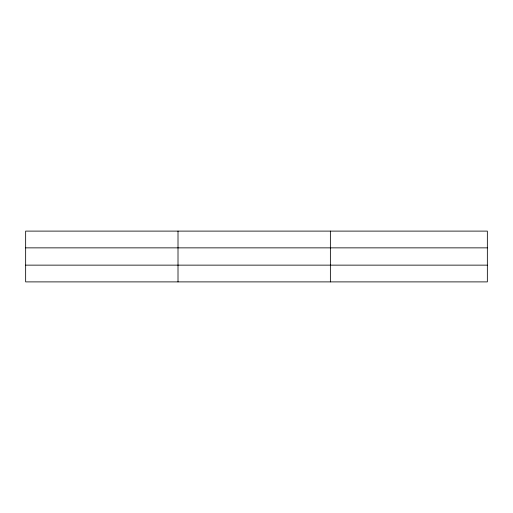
<?xml version="1.0" encoding="UTF-8"?>
<svg xmlns="http://www.w3.org/2000/svg" width="513" height="513" viewBox="0 0 513 513"><rect width="100%" height="100%" fill="white"/><g stroke="black" fill="none" stroke-linecap="round" stroke-linejoin="round"><path stroke-width="0.77" d="M178.011 281.894L178.011 231.106M330.372 281.894L330.372 231.106M487.35 265.138L487.35 281.894L25.65 281.894L25.65 231.106L487.35 231.106L487.35 265.138L25.65 265.138M25.65 247.862L487.35 247.862"/></g></svg>
